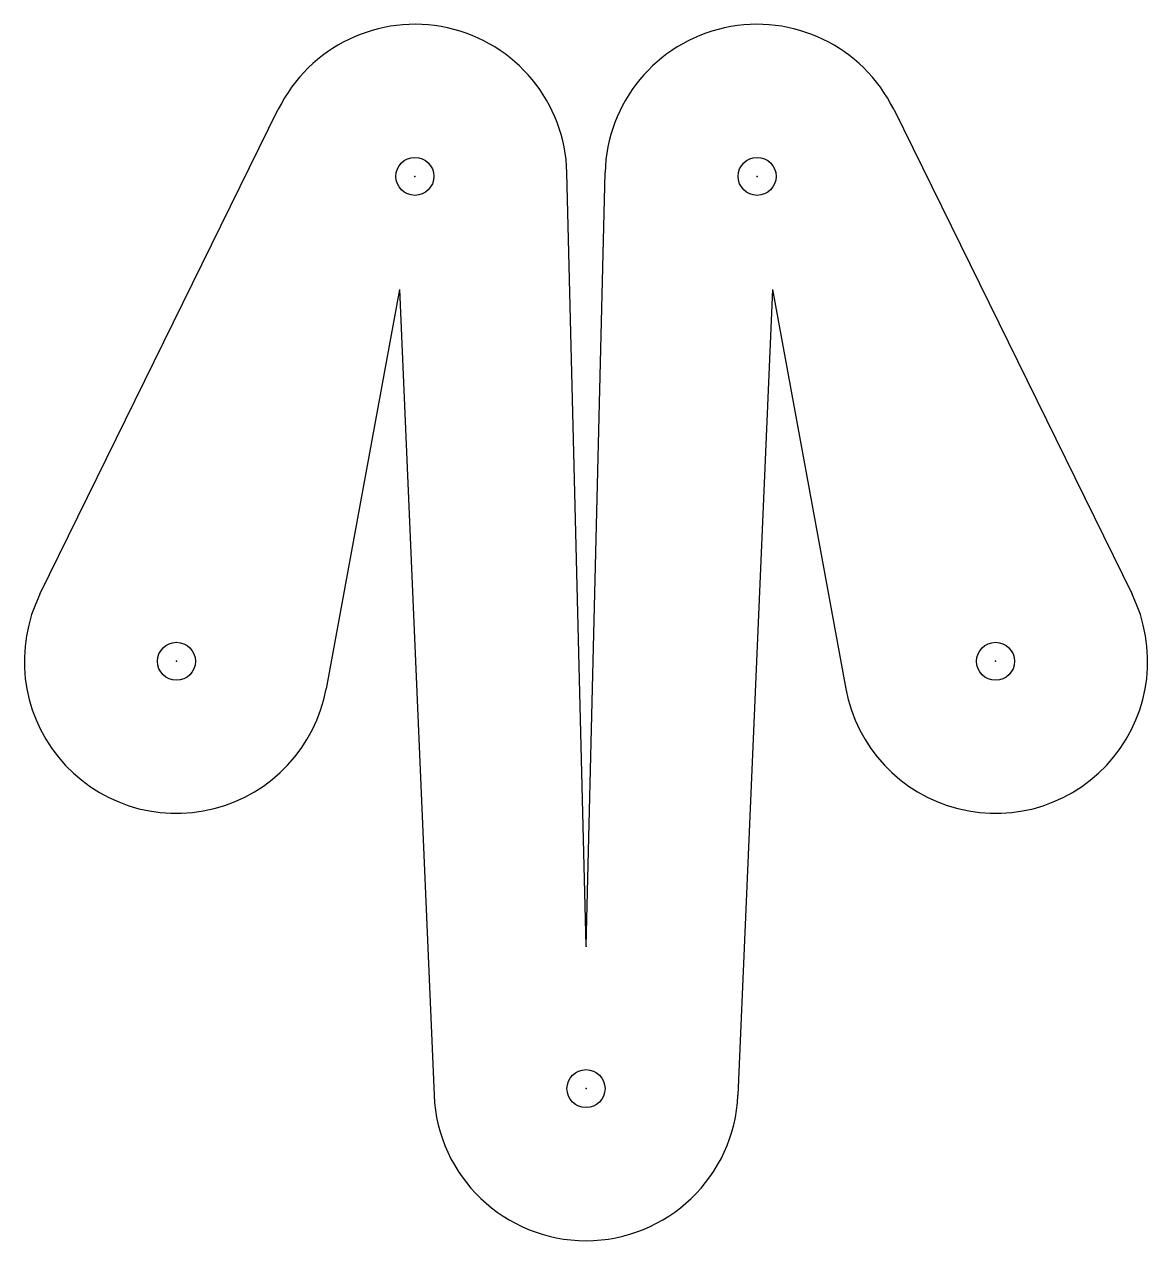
# Model space of a CAD drawing. Header units: centimetres. Extents: x -1.48 to 1.48, y -0.4 to 2.8.
import ezdxf

# ---------------------------------------------------------------- set-up
doc = ezdxf.new("R2010")
doc.units = ezdxf.units.CM
doc.header["$MEASUREMENT"] = 0
doc.layers.add('Pinky MCPP Ligament v1 v3_Sketch1', color=7, linetype='Continuous')

msp = doc.modelspace()

# ---------------------------------------------------------------- linework, layer by layer
at = {"layer": 'Pinky MCPP Ligament v1 v3_Sketch1'}
for p, q in [((-1.4359, 1.3006, 0.06), (-0.809, 2.5764, 0.06)), ((0.809, 2.5764, 0.06), (1.4359, 1.3006, 0.06)), ((0, 0.3749, 0.06), (-0.0501, 2.4098, 0.06)), ((0, 0.3749, 0.06), (0.0501, 2.4098, 0.06)), ((-0.4906, 2.1028, 0.06), (-0.6834, 1.052, 0.06)), ((-0.4906, 2.1028, 0.06), (-0.3996, -0.0171, 0.06)), ((0.4906, 2.1028, 0.06), (0.3996, -0.0171, 0.06)), ((0.4906, 2.1028, 0.06), (0.6834, 1.052, 0.06))]:
    msp.add_line(p, q, dxfattribs=at)
for centre in [(-0.45, 2.4, 0.06), (0.45, 2.4, 0.06), (-1.0769, 1.1242, 0.06), (1.0769, 1.1242, 0.06), (0, 0, 0.06)]:
    msp.add_circle(centre, 0.05, dxfattribs=at)
for centre, start, end in [((-0.45, 2.4, 0.06), 1.4109, 153.8327), ((0.45, 2.4, 0.06), 26.1673, 178.5891), ((-1.0769, 1.1242, 0.06), 153.8327, 349.5997), ((1.0769, 1.1242, 0.06), 190.4003, 26.1673), ((0, 0, 0.06), 182.4566, 357.5434)]:
    msp.add_arc(centre, 0.4, start, end, dxfattribs=at)
for p in [(-0.45, 2.4, 0.06), (0.45, 2.4, 0.06), (-1.0769, 1.1242, 0.06), (1.0769, 1.1242, 0.06), (0, 0.3749, 0.06), (0, 0, 0.06)]:
    msp.add_point(p, dxfattribs=at)

doc.saveas('drawing.dxf')
